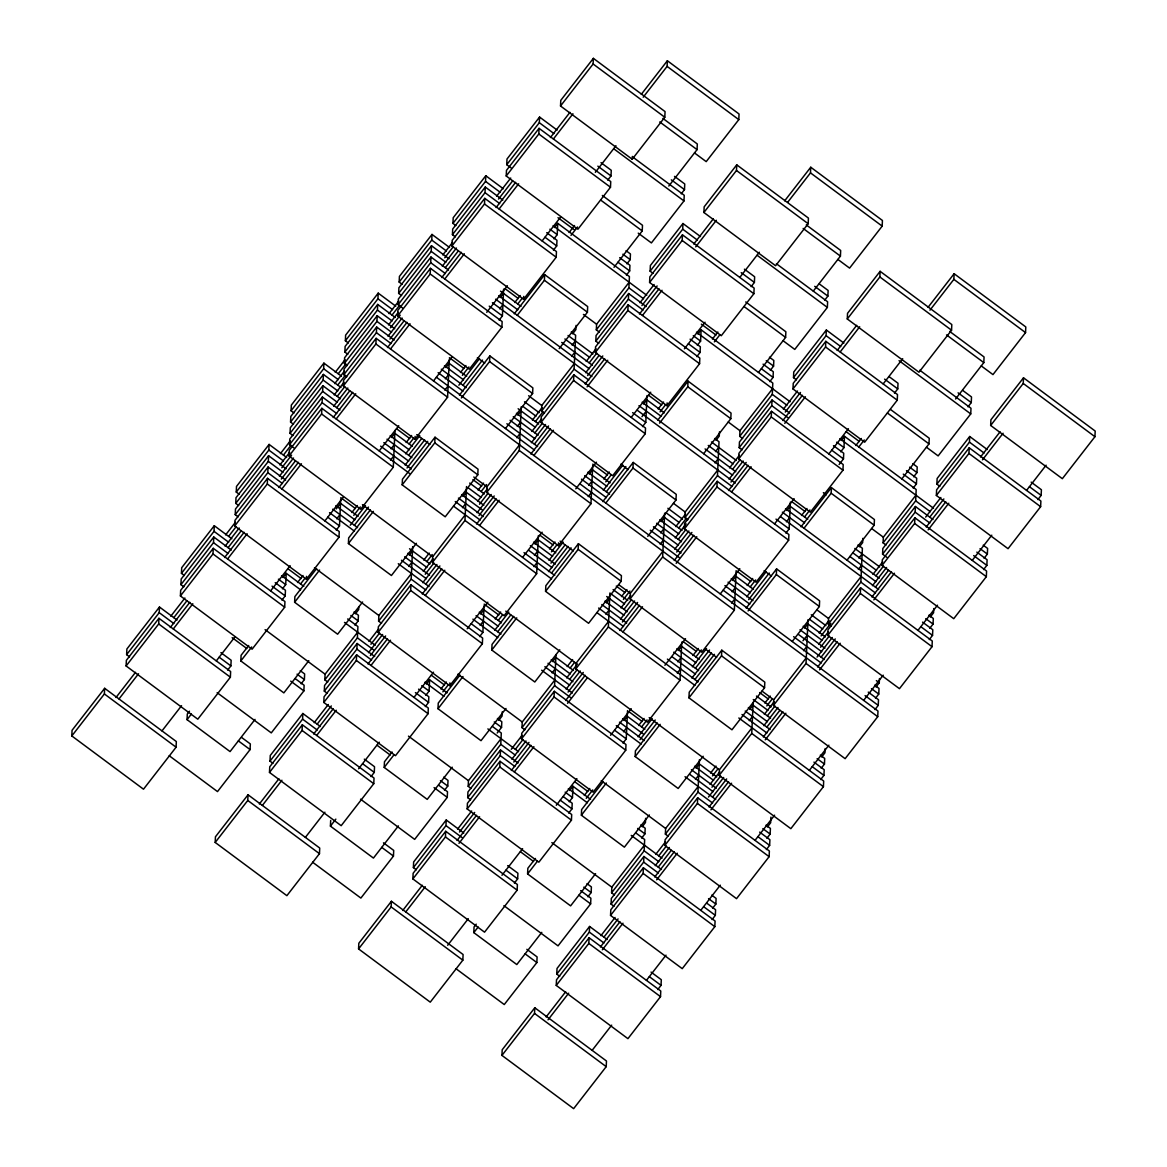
<?xml version="1.0" encoding="UTF-8"?>
<svg xmlns="http://www.w3.org/2000/svg" width="1167" height="1167" viewBox="0 0 1167 1167"><rect width="100%" height="100%" fill="white"/><g stroke="black" fill="none" stroke-linecap="round" stroke-linejoin="round"><path stroke-width="1.5" d="M71.814 735.954L72.062 730.294L104.651 688.311L176.334 741.541L176.086 747.201L143.497 789.198L71.814 735.954L104.388 693.957L104.651 688.311M126.109 665.963L126.372 660.303L158.945 618.306L230.643 671.55L230.38 677.196L197.806 719.193L126.109 665.963L158.697 623.966L158.945 618.306M129.552 656.831L126.62 654.658L126.882 649.012L159.471 607.015L177.019 620.042M126.62 654.658L159.208 612.66L159.471 607.015M180.418 595.958L180.666 590.312L213.255 548.315L284.938 601.559L284.69 607.205L252.101 649.202L180.418 595.958L212.992 553.96L213.255 548.315M183.861 586.841L180.929 584.667L181.191 579.007L213.765 537.01L231.329 550.051M184.371 575.535L181.439 573.362L181.702 567.716L214.276 525.719L231.839 538.76M255.033 719.397L230.059 751.592L187.041 719.645L187.304 714L189.477 711.199M180.929 584.667L213.503 542.67L213.765 537.01M181.439 573.362L214.028 531.364L214.276 525.719M215.195 842.443L215.443 836.783L248.031 794.785L319.714 848.03L319.466 853.675L286.878 895.673L215.195 842.443L247.769 800.445L248.031 794.785M234.713 525.967L234.975 520.322L267.549 478.324L339.247 531.568L338.984 537.214L306.41 579.211L234.713 525.967L267.301 483.969L267.549 478.324M238.156 516.835L235.223 514.662L235.486 509.016L268.06 467.019L285.623 480.06M238.666 505.544L235.749 503.371L235.997 497.711L268.585 455.713L286.134 468.755M239.177 494.239L236.259 492.066L236.507 486.42L269.096 444.423L286.644 457.464M227.638 670.106L230.891 665.905L231.154 660.245L220.913 652.645M308.817 660.697L283.844 692.892L240.825 660.945L241.088 655.3L248.688 645.497M169.215 755.735L217.5 791.591L250.074 749.593L250.336 743.933L241.554 737.427M235.223 514.662L267.812 472.664L268.06 467.019M235.749 503.371L268.322 461.373L268.585 455.713M236.259 492.066L268.833 450.068L269.096 444.423M269.489 772.437L269.752 766.792L302.326 724.795L374.023 778.039L373.761 783.684L341.187 825.682L269.489 772.437L302.078 730.44L302.326 724.795M272.932 763.32L270 761.147L270.263 755.487L302.837 713.489L320.4 726.53M394.957 430.492L393.294 467.223L360.705 509.22L289.022 455.976L289.27 450.316L321.859 408.319L409.632 473.525M293.924 447.938L289.533 444.671L289.781 439.025L322.369 397.028L339.918 410.069M292.975 435.539L290.043 433.365L290.306 427.72L322.88 385.723L340.443 398.764M293.486 424.248L290.554 422.075L290.816 416.415L323.39 374.432L340.954 387.459M293.996 412.943L291.064 410.769L291.327 405.124L323.901 363.127L341.464 376.168M281.933 600.101L285.2 595.914L285.448 590.254L275.208 582.654M282.458 588.81L285.711 584.609L286.221 573.303L303.785 586.345M362.616 601.997L337.628 634.206L294.624 602.26L294.872 596.6L316.593 568.606M306.41 579.211L306.527 576.381M270 761.147L302.589 719.149L302.837 713.489M217.15 692.687L271.284 732.891L303.872 690.893L304.12 685.248L295.353 678.727M301.13 683.789L304.383 679.588L304.645 673.942L300.255 670.689M289.022 455.976L321.596 413.979L321.859 408.319M289.533 444.671L322.107 402.673L322.369 397.028M290.043 433.365L322.632 391.368L322.88 385.723M290.554 422.075L323.142 380.077L323.39 374.432M291.064 410.769L323.653 368.772L323.901 363.127M323.799 702.446L324.047 696.801L356.635 654.804L428.318 708.048L428.07 713.693L395.482 755.691L323.799 702.446L356.373 660.449L356.635 654.804M327.227 693.315L324.309 691.141L324.557 685.496L357.146 643.498L374.695 656.54M327.752 682.024L324.82 679.85L325.082 674.19L357.656 632.193M449.324 359.086L447.588 397.218L415.014 439.215L343.317 385.971L343.579 380.325L376.153 338.328L877.978 711.024L877.73 716.684L845.141 758.681L773.458 705.437L773.706 699.777L806.295 657.78M346.759 376.853L343.827 374.68L344.09 369.02L376.664 327.023L394.227 340.064M347.27 365.548L344.353 363.375L344.601 357.729L377.189 315.732L394.738 328.773M347.781 354.243L344.863 352.084L345.111 346.424L377.7 304.427L395.248 317.468M348.291 342.952L345.374 340.779L345.622 335.133L378.21 293.136L395.759 306.162M336.242 530.11L339.495 525.909L340.72 499.082M398.414 825.886L373.44 858.081L330.421 826.134L330.684 820.474M416.4 543.311L391.426 575.506L348.408 543.559L348.67 537.914L370.391 509.906M324.309 691.141L356.883 649.144L357.146 643.498M324.82 679.85L357.394 637.853L357.919 626.548L347.678 618.948M354.914 625.104L358.167 620.902L358.429 615.257L354.039 611.989M358.809 606.782L358.677 609.597L355.424 613.798M343.317 385.971L375.905 343.973L376.153 338.328M343.827 374.68L376.416 332.683L376.664 327.023M344.353 363.375L376.926 321.377L377.189 315.732M344.863 352.084L377.437 310.086L377.7 304.427M345.374 340.779L377.948 298.781L378.21 293.136M358.575 948.917L358.823 943.272L391.412 901.274L463.095 954.518L462.832 960.164L430.258 1002.161L358.575 948.917L391.149 906.919L391.412 901.274M378.093 632.456L378.356 626.796L410.93 584.798L482.627 638.043L482.365 643.703L449.791 685.7L378.093 632.456L410.682 590.458L410.93 584.798M381.536 623.324L378.604 621.15L378.867 615.505L411.44 573.508M371.018 776.58L374.271 772.394L374.534 766.734L364.294 759.133M397.626 315.98L397.874 310.334L430.463 268.337L502.146 321.581L501.898 327.227L469.309 369.224L397.626 315.98L430.2 273.982L430.463 268.337M402.527 307.942L398.137 304.675L398.385 299.029L430.973 257.032L448.522 270.073M401.579 295.557L398.647 293.384L398.91 287.738L431.484 245.741L449.047 258.768M402.09 284.252L399.158 282.078L399.42 276.433L431.994 234.436L449.558 247.477M452.198 767.186L427.224 799.38L384.206 767.434L384.468 761.788L392.068 751.986M402.192 484.859L402.455 479.214L435.028 437.217L478.047 469.163L477.784 474.809L445.21 516.806L402.192 484.859L434.78 442.862L435.028 437.217M312.596 862.209L360.88 898.079L393.454 856.082L393.717 850.422L383.476 842.822M415.014 439.215L415.131 436.4M378.604 621.15L411.192 579.153L412.666 546.667M398.137 304.675L430.711 262.692L430.973 257.032M398.647 293.384L431.221 251.386L431.484 245.741M399.158 282.078L431.746 240.081L431.994 234.436M412.87 878.926L413.133 873.281L445.706 831.283L517.404 884.528L517.141 890.173L484.553 932.17L412.87 878.926L445.458 836.929L445.706 831.283M416.313 869.794L413.381 867.621L413.643 861.975L446.217 819.978L463.78 833.019M538.395 535.565L536.66 573.697L504.086 615.695L432.403 562.45L432.651 556.805L465.239 514.807M425.313 706.589L428.581 702.388L428.829 696.743L418.588 689.143M425.838 695.299L429.091 691.097L429.602 679.792L447.165 692.833M451.921 245.989L452.183 240.344L484.757 198.346L556.455 251.576L556.192 257.236L523.618 299.233L451.921 245.989L484.509 203.992L484.757 198.346M455.363 236.857L452.431 234.684L452.694 229.038L485.268 187.041L502.831 200.082M455.874 225.567L452.942 223.393L453.204 217.733L485.793 175.736L503.342 188.777M505.997 708.486L481.008 740.68L438.004 708.734L438.252 703.088L459.973 675.095M449.791 685.7L449.908 682.87M413.381 867.621L445.969 825.623L446.217 819.978M360.53 799.176L414.664 839.379L447.253 797.382L447.501 791.737L438.719 785.216M444.496 790.278L447.763 786.077L448.011 780.431L443.635 777.164M432.403 562.45L464.977 520.453L466.523 486.566M452.431 234.684L485.02 192.686L485.268 187.041M452.942 223.393L485.53 181.396L485.793 175.736M467.179 808.935L467.427 803.275L500.016 761.292L571.699 814.522L571.436 820.182L538.862 862.18L467.179 808.935L499.753 766.938L500.016 761.292M470.607 799.803L467.69 797.63L467.938 791.985L500.526 749.987L518.075 763.028M471.118 788.513L468.2 786.339L468.448 780.679L501.037 738.682M461.359 397.976L489.586 361.58L489.848 355.92L532.867 387.867L532.604 393.512L505.457 428.522M592.705 465.575L590.969 503.706L558.38 545.704L486.697 492.459L486.96 486.814L519.534 444.817M479.622 636.598L482.875 632.397L484.101 605.556M506.23 175.998L506.478 170.338L539.066 128.341L610.749 181.585L610.487 187.231L577.913 229.228L506.23 175.998L538.804 134.001L539.066 128.341M511.131 167.946L506.741 164.693L506.989 159.048L539.577 117.05L557.126 130.091M541.794 932.36L516.806 964.555L473.802 932.623L474.05 926.963L476.224 924.162M499.14 320.123L502.408 315.921L503.619 289.095M559.781 649.8L534.807 681.995L491.788 650.048L492.036 644.403L513.757 616.395M467.69 797.63L500.264 755.633L500.526 749.987M468.2 786.339L500.774 744.342L501.299 733.036L492.518 726.516M497.2 732.978L501.547 727.391L501.81 721.731L497.419 718.478M502.248 711.841L502.058 716.086L498.805 720.287M523.618 299.233L523.735 296.403M486.697 492.459L519.286 450.462L521.27 406.685M506.741 164.693L539.314 122.695L539.577 117.05M501.941 1055.406L502.204 1049.76L534.792 1007.763L606.475 1061.007L606.213 1066.653L573.639 1108.65L501.941 1055.406L534.53 1013.408L534.792 1007.763M521.474 738.944L521.737 733.284L554.31 691.287L625.993 744.531L625.745 750.177L593.157 792.174L521.474 738.944L554.048 696.947L554.31 691.287M524.917 729.813L521.985 727.639L522.247 721.994L554.821 679.996M517.258 315.28L544.405 280.284L544.668 274.624L587.672 306.571L587.424 312.231L559.183 348.627M514.399 883.069L517.652 878.868L517.915 873.222L507.674 865.622M541.007 422.469L541.255 416.823L573.843 374.826L645.526 428.056L645.263 433.716L612.69 475.713L541.007 422.469L573.581 380.471L573.843 374.826M544.435 413.337L541.517 411.163L541.765 405.518L574.354 363.52M560.525 105.993L560.787 100.347L593.361 58.35L665.059 111.594L664.796 117.24L632.208 159.237L560.525 105.993L593.113 63.995L593.361 58.35M595.578 873.675L570.605 905.869L527.586 873.923L527.849 868.277L535.449 858.474M553.45 250.132L556.703 245.931L556.965 240.285L546.725 232.671M553.96 238.827L557.213 234.64L557.738 223.335L629.421 276.579L628.911 287.87L596.322 329.867L599.255 332.041M545.572 591.348L545.835 585.703L578.409 543.705L621.428 575.652L621.165 581.297L588.591 623.295L545.572 591.348L578.161 549.351L578.409 543.705M455.976 968.698L504.261 1004.554L536.835 962.556L537.097 956.911L526.857 949.311M558.38 545.704L558.512 542.874M521.985 727.639L554.573 685.642L555.973 654.57M541.517 411.163L574.091 369.166L575.637 335.265L571.247 332.012M576.075 325.389L575.885 329.619L572.632 333.82M556.251 985.415L556.513 979.769L589.087 937.772L660.77 991.002L660.522 996.662L627.934 1038.659L556.251 985.415L588.824 943.417L589.087 937.772M559.693 976.283L556.761 974.109L557.024 968.464L589.598 926.467L607.161 939.508M681.776 642.054L680.04 680.186L647.466 722.183L575.769 668.939L576.031 663.294L608.62 621.296M568.694 813.078L571.961 808.877L572.209 803.232L563.428 796.711M569.204 801.773L572.472 797.572L572.982 786.281L590.531 799.322M595.301 352.478L595.564 346.818L628.138 304.82L699.821 358.065L699.573 363.725L666.984 405.708L595.301 352.478L627.875 310.48L628.138 304.82M598.744 343.346L595.812 341.172L596.074 335.527L628.648 293.53L646.212 306.571M596.322 329.867L596.585 324.222L629.159 282.224M649.363 814.974L624.389 847.169L581.37 815.222L581.633 809.577L603.354 781.584M607.744 180.141L611.012 175.94L611.26 170.294L601.02 162.68M556.761 974.109L589.35 932.112L589.598 926.467M503.911 905.665L558.045 945.868L590.633 903.871L590.881 898.211L580.641 890.611M587.876 896.767L591.144 892.565L591.392 886.92L587.001 883.652M575.769 668.939L608.357 626.942L609.889 593.04L624.52 603.908M632.208 159.237L632.339 156.422M595.812 341.172L628.4 299.175L628.648 293.53M626.416 275.12L629.684 270.919L629.932 265.274L619.692 257.674M626.927 263.83L630.195 259.628L630.443 253.968L626.052 250.715M610.545 915.424L610.808 909.764L643.382 867.767L715.079 921.011L714.817 926.656L682.243 968.654L610.545 915.424L643.134 873.427L643.382 867.767M613.988 906.292L611.07 904.119L611.318 898.473L643.907 856.476L661.456 869.503M614.498 894.987L611.581 892.813L611.829 887.168L644.417 845.171M614.002 267.331L642.229 230.935L642.492 225.275L602.347 195.458M605.819 503.05L632.966 468.055L633.229 462.409L676.247 494.356L675.985 500.001L647.743 536.397M736.144 570.648L734.349 610.195L701.761 652.193L630.078 598.948L630.34 593.303L662.914 551.305M623.003 743.087L626.256 738.886L627.54 710.63M649.596 282.472L649.859 276.827L682.447 234.83L754.13 288.074L753.867 293.719L721.294 335.717L649.596 282.472L682.184 240.475L682.447 234.83M653.039 273.355L650.121 271.182L650.369 265.522L682.958 223.524L700.506 236.565M642.521 426.611L645.789 422.41L646.999 395.569M703.161 756.274L678.173 788.484L635.169 756.537L635.417 750.877L657.138 722.884M643.207 97.197L667.101 66.388L667.364 60.742L739.047 113.987L738.799 119.632L706.21 161.63L694.511 152.935M611.07 904.119L643.644 862.121L643.907 856.476M611.581 892.813L644.155 850.816L644.665 839.525L635.898 833.005M641.675 838.066L644.928 833.865L645.191 828.22L640.8 824.967M645.628 818.33L645.439 822.575L642.186 826.776M666.984 405.708L667.116 402.892M630.078 598.948L662.652 556.951L664.65 513.159M650.121 271.182L682.695 229.184L682.958 223.524M638.232 233.152L651.405 242.926L683.979 200.928L684.241 195.283L633.025 157.253M681.236 193.824L684.489 189.637L684.752 183.978L674.511 176.377M664.854 845.419L665.102 839.773L697.691 797.776L769.374 851.02L769.126 856.666L736.537 898.663L664.854 845.419L697.428 803.421L697.691 797.776M668.297 836.301L665.365 834.128L665.628 828.468L698.202 786.47M668.808 186.034L697.049 149.639L697.312 143.979L662.9 118.421M659.545 423.154L687.786 386.758L688.034 381.113L731.053 413.06L730.805 418.705L703.643 453.7M657.78 989.558L661.033 985.356L661.295 979.711L651.055 972.096M684.373 528.957L684.635 523.297L717.209 481.3L788.907 534.544L788.644 540.204L756.07 582.202L684.373 528.957L716.961 486.96L717.209 481.3M687.815 519.826L684.898 517.652L685.146 512.007L717.734 470.009M703.905 212.482L704.168 206.836L736.742 164.839L808.425 218.083L808.177 223.728L775.588 265.726L703.905 212.482L736.479 170.484L736.742 164.839M696.83 356.621L700.083 352.419L700.346 346.774L690.105 339.159M697.341 345.315L700.594 341.114L701.104 329.823L772.802 383.068L772.291 394.358L739.703 436.356L742.635 438.529M688.953 697.837L689.216 692.191L721.789 650.194L764.808 682.141L764.545 687.786L731.972 729.783L688.953 697.837L721.527 655.839L721.789 650.194M665.365 834.128L697.954 792.13L699.427 759.644M684.898 517.652L717.472 475.655L719.018 441.753L714.627 438.5M719.456 431.863L719.266 436.108L716.013 440.309M738.828 717.997L823.683 781.029L823.421 786.675L790.847 828.672L719.149 775.428L719.412 769.782L751.986 727.785M712.074 919.567L715.327 915.366L715.59 909.72L706.808 903.2M712.585 908.262L715.852 904.06L716.1 898.415L711.71 895.147M738.682 458.952L738.93 453.307L771.518 411.309L843.201 464.554L842.953 470.199L810.365 512.196L738.682 458.952L771.256 416.955L771.518 411.309M742.124 449.835L739.192 447.661L739.455 442.001L772.029 400.004L789.592 413.045M739.703 436.356L739.966 430.711L772.539 388.713M751.125 286.63L754.393 282.429L754.641 276.769L744.4 269.169M719.149 775.428L751.738 733.43L753.153 702.359M739.192 447.661L771.781 405.664L772.029 400.004M769.797 381.609L773.05 377.408L773.313 371.762L763.072 364.148M770.308 370.304L773.575 366.117L773.823 360.457L769.432 357.204M758.462 372.419L785.61 337.409L785.872 331.764L745.728 301.947M748.105 610.939L776.347 574.543L776.609 568.898L819.613 600.845L819.365 606.49L792.218 641.485M766.383 849.561L769.637 845.375L769.899 839.715L759.644 832.115M766.894 838.271L770.147 834.069L770.41 828.424L766.019 825.157M770.92 817.119L770.658 822.764L767.405 826.965M792.976 388.961L793.239 383.316L825.813 341.318L897.511 394.563L897.248 400.208L864.674 442.205L792.976 388.961L825.565 346.964L825.813 341.318M796.419 379.829L793.502 377.656L793.75 372.01L826.338 330.013L843.887 343.054M785.902 533.1L789.155 528.899L790.38 502.058M787.681 202.27L810.481 172.876L810.744 167.231L882.427 220.475L882.179 226.121L849.591 268.118L837.891 259.424M773.458 705.437L806.032 663.44L808.031 619.648M793.502 377.656L826.076 335.673L826.338 330.013M783.072 340.72L794.771 349.414L827.359 307.417L827.622 301.772L776.405 263.742M824.617 300.313L827.87 296.112L828.132 290.466L819.351 283.946M813.282 291.123L840.43 256.127L840.678 250.467L806.28 224.91M804.019 528.243L831.167 493.247L831.415 487.602L874.433 519.548L874.171 525.194L847.023 560.189M827.753 635.432L828.016 629.786L860.59 587.789L932.287 641.033L932.025 646.678L899.451 688.676L827.753 635.432L860.342 593.434L860.59 587.789M831.196 626.314L828.264 624.141L828.526 618.481L861.115 576.498M820.678 779.571L823.931 775.369L824.194 769.724L813.953 762.124M821.189 768.28L824.456 764.079L824.704 758.419L820.313 755.166M825.157 748.543L824.967 752.773L821.699 756.975M847.286 318.97L847.534 313.325L880.122 271.327L951.805 324.557L951.557 330.217L918.969 372.215L847.286 318.97L879.86 276.973L880.122 271.327M839.117 464.51L843.464 458.908L843.726 453.248L833.471 445.648M840.721 451.804L843.974 447.603L844.485 436.298L916.183 489.542L915.672 500.847L883.083 542.845L886.016 545.018M828.264 624.141L860.852 582.143L862.384 548.242L858.008 544.974M862.836 538.352L862.646 542.597L859.393 546.798M882.062 565.441L882.31 559.795L914.899 517.798L986.582 571.042L986.334 576.688L953.745 618.685L882.062 565.441L914.636 523.443L914.899 517.798M886.964 557.403L882.573 554.15L882.836 548.49L915.409 506.493L932.973 519.534M883.083 542.845L883.346 537.199L915.92 495.202M874.987 709.58L878.24 705.379L878.488 699.733L868.248 692.119M875.498 698.274L878.751 694.073L879.014 688.428L874.623 685.175M876.009 686.984L879.262 682.783L879.451 678.538M894.506 393.104L897.759 388.903L898.021 383.257L889.239 376.737M882.573 554.15L915.147 512.153L915.409 506.493M913.178 488.098L916.431 483.897L916.693 478.251L906.453 470.637M913.688 476.792L916.956 472.591L917.204 466.946L912.813 463.693M901.843 478.893L928.99 443.898L929.253 438.252L890.538 409.5M936.357 495.45L936.62 489.804L969.193 447.807L1040.891 501.037L1040.628 506.697L1008.055 548.694L936.357 495.45L968.946 453.452L969.193 447.807M939.8 486.318L936.868 484.145L937.13 478.499L969.704 436.502L987.267 449.543M929.282 639.589L932.535 635.388L932.798 629.728L922.557 622.128M929.793 628.284L933.06 624.082L933.308 618.437L928.917 615.169M933.76 608.547L933.571 612.777L930.303 616.978M929.968 310.159L953.862 279.365L954.125 273.72L1025.808 326.95L1025.545 332.61L992.971 374.607L981.272 365.913M936.868 484.145L969.456 442.147L969.704 436.502M926.452 447.209L938.151 455.903L970.74 413.906L970.988 408.246L919.786 370.216M967.997 406.802L971.25 402.6L971.513 396.955L962.731 390.434M955.569 398.997L983.81 362.601L984.058 356.956L949.646 331.399M990.666 425.459L990.914 419.799L1023.503 377.802L1095.186 431.046L1094.938 436.706L1062.349 478.689L990.666 425.459L1023.24 383.462L1023.503 377.802M983.577 569.584L986.844 565.382L987.092 559.737L976.852 552.137M984.102 558.293L987.355 554.092L987.618 548.432L983.227 545.179M1037.886 499.593L1041.139 495.392L1041.402 489.746L1031.161 482.131M335.25 372.317L345.024 359.728M338.24 373.776L345.84 363.973M280.43 453.613L290.204 441.024M334.725 383.622L344.498 371.018M389.034 313.631L398.808 301.028M283.435 455.072L291.035 445.269M337.73 385.066L345.33 375.278M392.039 315.075L399.639 305.273M225.61 534.909L235.384 522.32M279.92 464.918L289.693 452.315M334.214 394.927L343.988 382.324M388.523 324.922L398.297 312.333M442.818 254.931L452.592 242.328M228.615 536.368L236.215 526.565M281.83 467.763L291.604 455.174M337.219 396.372L344.819 386.569M390.434 327.781L400.208 315.178M444.729 257.79L453.423 246.587M170.805 616.205L184.911 598.015M225.1 546.214L239.22 528.009M279.409 476.224L293.515 458.018M333.704 406.218L347.824 388.027M388.013 336.227L402.119 318.022M442.308 266.236L456.428 248.031M496.602 196.231L510.723 178.04M173.795 617.664L186.837 600.859M228.105 547.659L241.131 530.868M281.32 479.068L295.441 460.863M336.709 407.677L349.735 390.872M389.924 339.072L404.045 320.881M445.313 267.681L458.339 250.89M498.528 199.09L512.649 180.885M115.985 697.501L135.532 672.309M170.28 627.51L189.842 602.303M224.589 557.52L244.136 532.312M278.884 487.514L298.446 462.322M333.193 417.523L352.74 392.331M387.488 347.533L407.035 322.325M441.797 277.527L461.344 252.335M496.092 207.536L515.639 182.344M550.401 137.546L569.948 112.338M118.99 698.945L138.537 673.753M173.285 628.955L192.832 603.762M227.594 558.964L247.141 533.771M281.889 488.973L301.436 463.766M336.198 418.968L355.745 393.775M390.493 348.977L410.04 323.784M444.802 278.986L464.349 253.779M499.097 208.995L518.644 183.788M553.406 138.99L572.953 113.797M641.296 94.337L667.364 60.742M161.994 730.892L181.556 705.699M216.303 660.901L234.771 637.109M270.598 590.91L290.145 565.703M324.907 520.92L343.361 497.113M379.202 450.914L398.749 425.722M433.511 380.923L451.965 357.131M486.727 312.333L507.353 285.725M542.115 240.927L560.568 217.135M595.33 172.337L615.957 145.744M282.968 577.505L286.221 573.303M336.184 508.914L340.531 503.313L358.079 516.354M391.572 437.523L394.825 433.322L412.389 446.363M445.867 367.517L449.135 363.316L466.683 376.358M500.176 297.527L503.429 293.325M554.471 227.536L557.738 223.335M336.752 518.819L340.005 514.618M391.062 448.814L394.315 444.612M445.356 378.823L448.609 374.622M499.666 308.832L502.919 304.631M187.041 719.645L191.388 714.044M390.537 460.119L393.804 455.918M444.846 390.128L448.099 385.927M297.556 582.508L302.997 575.506M351.865 512.517L357.292 505.515M406.16 442.512L411.601 435.51M460.469 372.521L465.896 365.519M514.764 302.53L520.19 295.528M569.073 232.525L574.5 225.537M240.825 660.945L251.693 646.956M300.561 583.952L304.908 578.351M353.776 515.362L360.297 506.959M409.165 443.971L413.512 438.369M462.38 375.366L468.901 366.978M517.769 303.974L522.116 298.373M570.984 235.384L577.505 226.981M350.26 525.208L365.461 505.617M405.649 453.817L419.77 435.612M458.864 385.227L479.506 358.619M514.253 313.821L544.668 274.624M294.624 602.26L319.598 570.05M354.345 525.267L368.466 507.062M408.654 455.261L421.681 438.471M462.949 385.27L482.496 360.078M405.139 465.122L424.686 439.915M459.433 395.117L489.848 355.92M348.408 543.559L373.382 511.365M407.05 467.967L427.691 441.374M409.209 555.098L412.476 550.912M517.812 415.116L521.08 410.915M572.122 345.126L575.375 340.924M408.698 566.403L411.966 562.202M463.007 496.413L466.26 492.211L483.824 505.253M517.302 426.422L520.555 422.221M571.611 356.416L574.864 352.215M462.482 507.703L465.75 503.517M516.791 437.713L520.044 433.511M423.811 560.102L429.237 553.1M478.105 490.111L483.546 483.109M532.415 420.12L542.188 407.516M426.816 561.56L432.242 554.558M481.11 491.555L486.537 484.553M535.42 421.564L543.02 411.761M368.991 641.398L378.764 628.794M423.3 571.407L433.074 558.803M477.595 501.402L487.368 488.813M531.904 431.411L541.678 418.822M586.199 361.42L595.972 348.816M370.902 644.242L379.596 633.054M425.211 574.252L433.905 563.048M479.506 504.261L488.2 493.058M534.894 432.869L542.495 423.067M589.204 362.864L596.804 353.076M314.186 722.694L328.292 704.489M368.48 652.703L382.601 634.498M422.775 582.698L436.896 564.507M477.084 512.707L491.205 494.516M531.379 442.716L545.5 424.511M585.688 372.725L598.715 355.92M639.983 302.72L654.103 284.529M317.176 724.138L331.297 705.947M370.391 655.548L385.606 635.957M425.78 584.156L439.901 565.951M478.995 515.551L494.21 495.96M534.384 444.16L548.505 425.97M587.599 375.57L602.799 355.964M641.908 305.579L657.109 285.973M259.366 803.99L278.913 778.783M313.66 733.999L333.208 708.792M367.97 663.994L387.517 638.801M422.264 594.003L441.812 568.81M476.574 524.012L496.121 498.805M530.868 454.007L550.416 428.814M585.178 384.016L604.725 358.823M639.472 314.025L659.019 288.832M693.782 244.034L713.329 218.827M262.371 805.434L281.918 780.242M316.665 735.443L336.213 710.251M370.975 665.453L390.522 640.245M425.269 595.447L444.817 570.255M479.579 525.456L499.126 500.264M533.873 455.466L553.421 430.258M587.089 386.875L607.73 360.267M642.477 315.469L662.025 290.277M695.692 246.879L716.334 220.286M784.676 200.826L810.744 167.231M305.375 837.381L324.922 812.188M358.59 768.79L379.231 742.197M413.979 697.399L433.526 672.192M467.194 628.794L487.835 602.201M522.583 557.403L542.13 532.21M575.798 488.813L596.439 462.205M631.187 417.421L650.734 392.214M684.402 348.816L705.043 322.223M739.79 277.425L759.338 252.232M426.349 683.993L429.602 679.792M480.644 614.002L483.911 609.801L501.46 622.842M534.953 543.997L538.206 539.796L555.769 552.837M589.247 474.006L592.5 469.805L610.064 482.846M643.557 404.015L646.81 399.814L664.359 412.855M697.851 334.025L701.104 329.823M480.133 625.293L483.386 621.092M534.428 555.302L537.695 551.101M588.737 485.312L591.99 481.11M641.952 416.707L646.299 411.12M330.421 826.134L335.848 819.132M533.917 566.608L537.185 562.406M588.226 496.602L591.479 492.401M440.936 688.997L446.363 681.995M495.246 618.991L500.672 611.989M549.54 549.001L554.967 541.999M603.85 479.01L609.276 472.008M658.144 409.004L663.571 402.017M712.453 339.014L717.88 332.012M384.206 767.434L393.979 754.83M442.862 691.841L448.288 684.839M498.236 620.45L502.583 614.849M551.451 551.845L556.892 544.858M605.761 481.854L611.187 474.852M660.055 411.863L665.496 404.861M714.364 341.873L719.791 334.871M494.72 630.297L508.841 612.091M549.03 560.306L563.15 542.101M603.324 490.3L622.886 465.108M657.634 420.31L688.034 381.113M438.004 708.734L462.978 676.539M497.725 631.741L510.767 614.951M550.941 563.15L565.061 544.96M606.329 491.759L625.877 466.552M548.519 571.597L568.066 546.404M602.814 501.606L633.229 462.409M491.788 650.048L516.762 617.854M551.524 573.055L571.071 547.848M552.589 661.587L555.857 657.386L573.405 670.427M661.193 521.605L664.461 517.404L682.009 530.445M715.502 451.6L718.755 447.399M552.079 672.892L555.332 668.691M606.388 602.901L609.641 598.7M660.682 532.896L663.935 528.695M714.977 462.905L718.245 458.704M605.863 614.192L609.13 609.991M660.172 544.201L663.425 540M567.191 666.59L572.618 659.588M621.486 596.6L626.912 589.598M675.795 526.594L685.569 514.005M570.182 668.035L574.529 662.433M623.397 599.444L629.917 591.042M678.786 528.053L686.4 518.25M511.292 749.287L522.145 735.283M566.681 677.896L577.534 663.892M620.975 607.89L630.749 595.301M675.27 537.899L686.138 523.895M729.579 467.909L739.353 455.305M515.376 749.331L522.976 739.528M569.671 679.34L577.271 669.537M623.98 609.349L631.58 599.546M678.275 539.344L685.875 529.555M732.584 469.353L740.184 459.55M457.552 829.183L471.672 810.977M511.861 759.177L525.981 740.987M566.155 689.186L580.276 670.996M620.465 619.196L634.585 600.99M674.759 549.205L688.88 531M729.069 479.199L743.189 461.009M783.363 409.209L797.484 391.003M459.477 832.027L474.677 812.436M513.772 762.036L528.972 742.431M568.081 692.046L583.281 672.44M622.376 622.04L637.576 602.449M676.685 552.049L691.885 532.444M730.98 482.059L746.18 462.453M785.289 412.053L800.489 392.462M402.746 910.479L422.294 885.272M457.041 840.473L476.588 815.281M511.35 770.483L530.897 745.29M565.645 700.492L585.192 675.285M619.954 630.501L639.501 605.294M674.249 560.496L693.796 535.303M728.558 490.505L748.105 465.312M782.853 420.514L802.4 395.307M837.162 350.508L856.709 325.316M405.751 911.923L425.299 886.73M458.967 843.333L479.593 816.725M514.341 771.927L533.903 746.734M567.556 703.336L587.118 678.144M622.945 631.945L642.492 606.752M676.16 563.355L696.801 536.747M731.549 491.949L751.096 466.756M784.764 423.358L805.405 396.765M840.152 351.967L859.7 326.76M928.057 307.315L954.125 273.72M447.676 945.27L468.303 918.677M501.97 875.279L522.612 848.672M556.28 805.274L576.906 778.681M610.574 735.283L631.216 708.69M664.884 665.292L685.51 638.685M720.272 593.901L739.82 568.694M774.567 523.895L794.114 498.703M828.862 453.905L848.424 428.712M883.171 383.914L902.718 358.707M569.729 790.482L572.982 786.281M624.024 720.477L627.277 716.29L644.84 729.317M678.333 650.486L681.586 646.285L699.135 659.326M732.628 580.495L735.881 576.294L753.444 589.335M786.923 510.504L790.19 506.303L807.739 519.344M841.232 440.499L844.485 436.298M623.514 731.782L626.767 727.581M677.808 661.791L681.076 657.59M732.117 591.8L735.37 587.599M786.412 521.795L789.68 517.594M473.802 932.623L478.149 927.021M677.298 673.082L680.565 668.895M731.607 603.091L734.86 598.89M584.317 795.471L589.743 788.484M638.626 725.48L644.053 718.478M692.921 655.489L698.347 648.487M747.216 585.498L752.657 578.496M801.525 515.493L806.951 508.491M855.819 445.502L861.261 438.5M527.586 873.923L537.36 861.319M586.228 798.33L592.748 789.928M641.617 726.939L647.058 719.937M695.926 656.933L701.352 649.931M750.221 586.943L755.662 579.941M804.53 516.952L809.956 509.95M858.824 446.946L864.251 439.959M638.101 736.785L652.222 718.58M692.41 666.78L706.531 648.589M746.705 596.789L766.252 571.597M801.014 526.798L831.415 487.602M581.37 815.222L606.359 783.028M640.027 739.63L655.227 720.039M695.415 668.239L709.521 650.034M748.631 599.648L769.257 573.041M691.9 678.085L711.447 652.893M746.194 608.095L776.609 568.898M635.169 756.537L660.143 724.328M694.89 679.53L714.452 654.337M695.97 768.076L699.223 763.874L716.786 776.916M804.574 628.079L807.827 623.893L825.39 636.919M858.883 558.089L862.136 553.887M695.459 779.381L698.712 775.18M749.754 709.376L753.021 705.174L770.57 718.216M802.969 640.785L807.316 635.184M858.358 569.394L861.625 565.193M749.243 720.681L752.511 716.48M803.552 650.69L806.805 646.489M710.572 773.079L715.998 766.077M764.866 703.074L770.293 696.086M819.176 633.083L828.949 620.479M712.483 775.924L717.909 768.922M766.777 705.933L772.218 698.931M821.087 635.927L830.86 623.338M655.752 854.375L665.526 841.772M710.047 784.37L719.82 771.781M764.356 714.379L774.129 701.775M818.651 644.388L828.424 631.785M872.96 574.383L882.733 561.794M658.757 855.819L666.357 846.017M711.972 787.229L720.652 776.026M767.361 715.823L774.961 706.035M820.576 647.233L829.256 636.03M875.965 575.842L883.565 566.039M600.932 935.657L615.053 917.466M655.241 865.666L669.362 847.475M708.457 797.076L723.657 777.47M763.845 725.684L777.966 707.479M817.06 657.079L832.261 637.488M872.449 585.688L886.555 567.498M925.664 517.098L940.865 497.492M603.937 937.116L618.058 918.91M658.246 867.125L671.273 850.32M712.541 797.119L726.662 778.929M766.836 727.129L779.877 710.324M821.145 657.138L835.266 638.933M875.44 587.147L888.481 570.342M929.749 517.141L943.87 498.951M546.127 1016.953L565.674 991.76M600.422 946.962L619.969 921.77M654.731 876.971L674.278 851.764M709.025 806.981L728.573 781.773M763.335 736.975L782.882 711.782M817.629 666.984L837.177 641.792M871.924 596.993L891.486 571.786M926.233 526.988L945.781 501.795M980.528 456.997L1000.09 431.805M548.038 1019.812L568.665 993.205M602.332 949.807L622.974 923.214M656.642 879.816L677.268 853.223M710.936 809.825L731.578 783.232M765.246 739.834L785.872 713.227M819.54 669.829L840.182 643.236M873.85 599.838L894.476 573.245M928.144 529.847L948.786 503.24M982.454 459.856L1003.08 433.249M592.136 1050.358L611.683 1025.151M646.445 980.353L665.992 955.16M700.74 910.362L720.287 885.169M755.034 840.371L774.596 815.179M809.344 770.38L828.891 745.173M863.638 700.375L883.2 675.182M917.948 630.384L937.495 605.192M972.242 560.393L991.79 535.186M1026.552 490.403L1046.099 465.195M667.101 66.388L738.799 119.632M810.481 172.876L882.179 226.121M953.862 279.365L1025.545 332.61M593.113 63.995L664.796 117.24M736.479 170.484L808.177 223.728M879.86 276.973L951.557 330.217M1023.24 383.462L1094.938 436.706M659.763 121.951L697.049 149.639M803.144 228.44L840.43 256.127M946.525 334.914L983.81 362.601M671.331 179.849L684.489 189.637M814.697 286.338L827.87 296.112M958.078 392.827L971.25 402.6M613.754 148.778L683.979 200.928M757.135 255.267L827.359 307.417M899.042 360.661L970.74 413.906M539.314 122.695L553.946 133.563M597.84 166.152L611.012 175.94M682.695 229.184L697.326 240.052M741.22 272.64L754.393 282.429M826.076 335.673L840.707 346.526M884.601 379.129L897.759 388.903M969.456 442.147L984.087 453.015M1029.44 486.697L1041.139 495.392M538.804 134.001L610.487 187.231M682.184 240.475L753.867 293.719M825.565 346.964L897.248 400.208M968.946 453.452L1040.628 506.697M600.655 200.053L642.229 230.935M744.035 306.527L785.61 337.409M887.416 413.016L928.99 443.898M622.872 254.187L630.195 259.628M766.252 360.676L773.575 366.117M909.633 467.165L916.956 472.591M557.986 217.689L574.076 229.636M617.97 262.239L629.684 270.919M701.367 324.163L715.998 335.031M761.351 368.714L773.05 377.408M846.206 431.746L859.379 441.52M903.273 474.123L916.431 483.897M553.085 225.727L646.722 295.266M696.466 332.201L790.103 401.754M839.846 438.69L933.483 508.228M485.53 181.396L500.162 192.249M549.905 229.199L557.213 234.64M628.911 287.87L643.542 298.737M693.286 335.688L700.594 341.114M772.291 394.358L786.923 405.226M836.666 442.176L843.974 447.603M915.672 500.847L930.303 511.715M980.047 548.65L987.355 554.092M485.02 192.686L499.651 203.554M545.004 237.237L556.703 245.931M628.4 299.175L643.032 310.043M688.384 343.725L700.083 352.419M771.781 405.664L787.871 417.611M831.765 450.214L843.464 458.908M915.147 512.153L929.778 523.006M973.672 555.609L986.844 565.382M484.509 203.992L556.192 257.236M627.875 310.48L699.573 363.725M771.256 416.955L842.953 470.199M914.636 523.443L986.334 576.688M544.405 280.284L587.424 312.231M687.786 386.758L730.805 418.705M831.167 493.247L874.171 525.194M583.412 314.448L596.585 324.222M728.252 422.016L739.966 430.711M823.362 492.649L826.28 494.823M871.632 528.505L883.346 537.199M505.151 288.76L518.323 298.548M568.066 335.483L592.938 353.966M648.531 395.248L661.689 405.022M711.447 441.972L736.319 460.44M791.912 501.737L805.07 511.511M854.813 548.461L879.685 566.929M431.746 240.081L446.377 250.949M500.497 291.152L520.993 306.367M564.872 338.97L589.743 357.438M708.252 445.444L733.124 463.926M853.106 553.027L876.505 570.4M498.79 295.718L517.798 309.839M561.692 342.442L592.413 365.256M642.156 402.207L661.178 416.327M705.072 448.93L735.793 471.745M785.537 508.695L804.559 522.816M849.912 556.499L879.174 578.234M431.221 251.386L445.852 262.254M495.596 299.19L589.233 368.743M638.976 405.678L732.613 475.217M782.357 512.167L875.994 581.706M925.737 618.656L933.06 624.082M492.416 302.676L591.902 376.562M637.255 410.244L735.283 483.05M780.635 516.733L878.663 589.525M430.711 262.692L445.342 273.545M489.236 306.148L502.408 315.921M574.091 369.166L588.722 380.034M632.616 412.637L645.789 422.41M717.472 475.655L732.103 486.522M775.997 519.125L789.155 528.899M860.852 582.143L875.483 593.011M920.836 626.694L932.535 635.388M430.2 273.982L501.898 327.227M573.581 380.471L645.263 433.716M716.961 486.96L788.644 540.204M860.342 593.434L932.025 646.678M489.586 361.58L532.604 393.512M632.966 468.055L675.985 500.001M776.347 574.543L819.365 606.49M477.391 357.715L484.713 363.141M528.607 395.744L541.765 405.518M620.771 464.189L628.094 469.63M673.447 503.313L685.146 512.007M764.152 570.678L771.475 576.104M816.827 609.801L828.526 618.481M524.508 401.784L539.139 412.651M667.889 508.272L682.52 519.14M811.269 614.761L825.9 625.629M377.948 298.781L392.579 309.649M522.801 406.349L535.959 416.138M666.167 512.838L679.34 522.612M809.548 619.327L822.72 629.101M449.383 357.671L464.014 368.539M518.148 408.742L538.629 423.957M592.763 464.16L607.394 475.027M737.602 571.728L750.775 581.516M377.437 310.086L392.068 320.94M516.427 413.308L535.449 427.428M659.807 519.796L678.829 533.917M803.188 626.271L822.21 640.406M876.344 680.609L879.262 682.783M444.481 365.709L463.503 379.844M513.247 416.779L538.118 435.247M587.862 472.197L606.884 486.318M656.627 523.268L681.499 541.736M731.242 578.686L750.264 592.807M800.008 629.757L824.879 648.225M376.926 321.377L391.558 332.245M441.301 369.195L466.173 387.663M510.067 420.266L534.938 438.734M584.682 475.669L609.553 494.152M653.447 526.74L678.319 545.222M728.062 582.158L752.934 600.626M798.286 634.323L821.699 651.697M871.443 688.647L878.751 694.073M438.121 372.667L462.993 391.135M506.886 423.738L537.608 446.553M581.502 479.156L606.373 497.623M650.267 530.226L680.988 553.041M724.882 585.644L749.754 604.112M793.633 636.701L824.369 659.53M376.416 332.683L391.047 343.55M436.4 377.233L534.428 450.024M579.78 483.722L679.267 557.607M723.161 590.196L821.174 663.002M865.068 695.605L878.24 705.379M375.905 343.973L447.588 397.218M519.286 450.462L590.969 503.706M662.652 556.951L734.349 610.195M806.032 663.44L877.73 716.684M434.78 442.862L477.784 474.809M578.161 549.351L621.165 581.297M721.527 655.839L764.545 687.786M416.721 434.649L429.894 444.437M473.787 477.026L486.96 486.814M560.102 541.138L573.274 550.926M618.627 584.609L630.34 593.303M704.956 648.706L716.655 657.4M762.007 691.097L773.706 699.777M323.653 368.772L338.284 379.64M472.883 479.608L481.665 486.128M616.264 586.097L625.045 592.617M759.644 692.571L768.411 699.091M396.547 428.756L409.719 438.529M469.703 483.08L484.334 493.947M539.927 535.245L553.1 545.018M613.083 589.568L627.715 600.436M683.308 641.719L696.466 651.507M756.464 696.057L771.081 706.925M323.142 380.077L337.774 390.945M467.982 487.646L481.154 497.419M753.269 699.529L767.901 710.397M390.186 435.714L409.194 449.835M533.567 542.188L552.575 556.323M606.709 596.527L627.19 611.741M676.933 648.677L695.955 662.798M322.632 391.368L337.248 402.236M386.992 439.186L411.863 457.654M461.621 494.604L482.102 509.819M530.372 545.675L555.244 564.142M604.987 601.093L624.009 615.213M673.753 652.149L698.625 670.631M748.368 707.567L767.39 721.702M817.133 758.638L824.456 764.079M383.812 442.658L408.683 461.14M458.427 498.076L483.298 516.543M528.651 550.24L552.064 567.614M601.807 604.564L626.679 623.032M672.032 656.715L695.444 674.103M745.188 711.053L770.06 729.521M322.107 402.673L336.738 413.541M380.632 446.144L411.353 468.959M455.247 501.547L480.118 520.03M524.012 552.618L554.733 575.448M598.627 608.036L623.499 626.519M667.393 659.107L698.114 681.922M742.008 714.525L766.879 732.993M812.232 766.675L823.931 775.369M453.525 506.113L551.553 578.92M596.906 612.602L694.934 685.408M321.596 413.979L393.294 467.223M464.977 520.453L536.66 573.697M608.357 626.942L680.04 680.186M751.738 733.43L823.421 786.675M362.426 504.655L432.651 556.805M505.807 611.143L576.031 663.294M649.188 717.617L719.412 769.782M340.779 497.667L355.41 508.535M409.544 548.738L430.025 563.938M484.159 604.141L498.79 615.009M628.998 711.724L642.171 721.498M268.833 450.068L283.464 460.936M407.823 553.289L426.845 567.425M551.203 659.778L570.225 673.913M694.584 766.267L713.606 780.387M335.877 505.705L354.899 519.826M404.643 556.776L429.514 575.243M479.258 612.194L498.28 626.314M548.023 663.264L572.895 681.732M622.638 718.668L643.119 733.883M691.404 769.739L716.275 788.221M268.322 461.373L282.954 472.241M332.697 509.177L357.569 527.644M401.463 560.248L426.334 578.715M476.078 615.665L500.949 634.133M544.843 666.736L569.715 685.204M619.458 722.154L644.33 740.622M689.682 774.304L713.095 791.693M762.839 828.628L770.147 834.069M329.517 512.663L354.389 531.131M398.283 563.719L429.004 586.549M472.898 619.137L497.769 637.62M541.663 670.208L572.384 693.023M616.278 725.626L641.15 744.094M685.029 776.697L715.765 799.512M267.812 472.664L282.443 483.532M327.796 517.214L339.495 525.909M411.192 579.153L425.824 590.021M471.176 623.703L482.875 632.397M554.573 685.642L570.663 697.589M614.557 730.192L626.256 738.886M697.954 792.13L712.57 802.998M757.937 836.681L769.637 845.375M267.301 483.969L338.984 537.214M410.682 590.458L482.365 643.703M554.048 696.947L625.745 750.177M697.428 803.421L769.126 856.666M314.492 567.687L378.867 615.505M457.872 674.176L522.247 721.994M601.253 780.665L665.628 828.468M287.943 568.737L301.115 578.526M350.859 615.461L358.167 620.902M431.323 675.226L444.496 685.014M494.239 721.95L501.547 727.391M574.704 781.715L587.862 791.489M637.62 828.439L644.928 833.865M281.583 575.696L300.605 589.816M344.484 622.419L375.22 645.234M424.963 682.184L443.971 696.305M487.864 728.908L518.586 751.723M568.329 788.673L587.351 802.794M631.245 835.397L661.966 858.212M214.028 531.364L228.659 542.232M278.402 579.168L285.711 584.609M357.394 637.853L373.498 649.8M421.768 685.656L429.091 691.097M500.774 744.342L515.406 755.195M565.149 792.145L572.472 797.572M644.155 850.816L658.786 861.684M708.529 898.634L715.852 904.06M213.503 542.67L228.134 553.537M272.028 586.126L285.2 595.914M356.883 649.144L371.514 660.011M415.408 692.615L428.581 702.388M500.264 755.633L514.895 766.5M560.248 800.183L571.961 808.877M643.644 862.121L658.276 872.989M703.628 906.671L715.327 915.366M212.992 553.96L284.69 607.205M356.373 660.449L428.07 713.693M499.753 766.938L571.436 820.182M643.134 873.427L714.817 926.656M265.084 629.64L325.082 674.19M408.465 736.129L468.448 780.679M551.845 842.618L611.829 887.168M297.06 674.161L304.383 679.588M440.44 780.65L447.763 786.077M583.821 887.139L591.144 892.565M232.175 637.649L246.806 648.516M290.7 681.12L303.872 690.893M377.014 745.217L390.186 755.005M434.08 787.608L447.253 797.382M520.394 851.706L533.567 861.494M578.92 895.177L590.633 903.871M159.208 612.66L173.839 623.528M219.192 657.211L230.891 665.905M302.589 719.149L317.22 730.017M362.572 763.699L374.271 772.394M445.969 825.623L462.059 837.585M505.953 870.174L517.652 878.868M589.35 932.112L603.981 942.98M649.333 976.662L661.033 985.356M158.697 623.966L230.38 677.196M302.078 730.44L373.761 783.684M445.458 836.929L517.141 890.173M588.824 943.417L660.522 996.662M238.374 740.899L250.074 749.593M381.755 847.388L393.454 856.082M525.135 953.862L536.835 962.556M104.388 693.957L176.086 747.201M247.769 800.445L319.466 853.675M391.149 906.919L462.832 960.164M534.53 1013.408L606.213 1066.653"/></g></svg>
